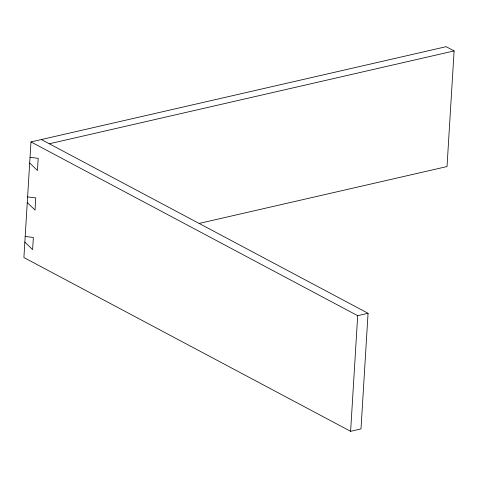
<?xml version="1.0" encoding="UTF-8"?>
<svg xmlns="http://www.w3.org/2000/svg" width="478" height="478" viewBox="0 0 478 478"><rect width="100%" height="100%" fill="white"/><g stroke="black" fill="none" stroke-linecap="round" stroke-linejoin="round"><path stroke-width="0.72" d="M199.218 223.405L447.026 166.559L454.1 50.931L446.129 46.695L30.974 141.924L23.9 257.552L350.613 431.305L360.992 428.927L368.066 313.293L41.353 139.54M350.613 431.305L357.687 315.677L30.974 141.924M49.318 143.776L454.1 50.931M357.687 315.677L368.066 313.293M30.03 157.352L38.198 158.332L37.451 170.503L29.684 163.004M27.61 196.912L35.778 197.886L35.031 210.063L27.264 202.558M25.191 236.473L33.358 237.446L32.612 249.618L24.844 242.119"/></g></svg>
